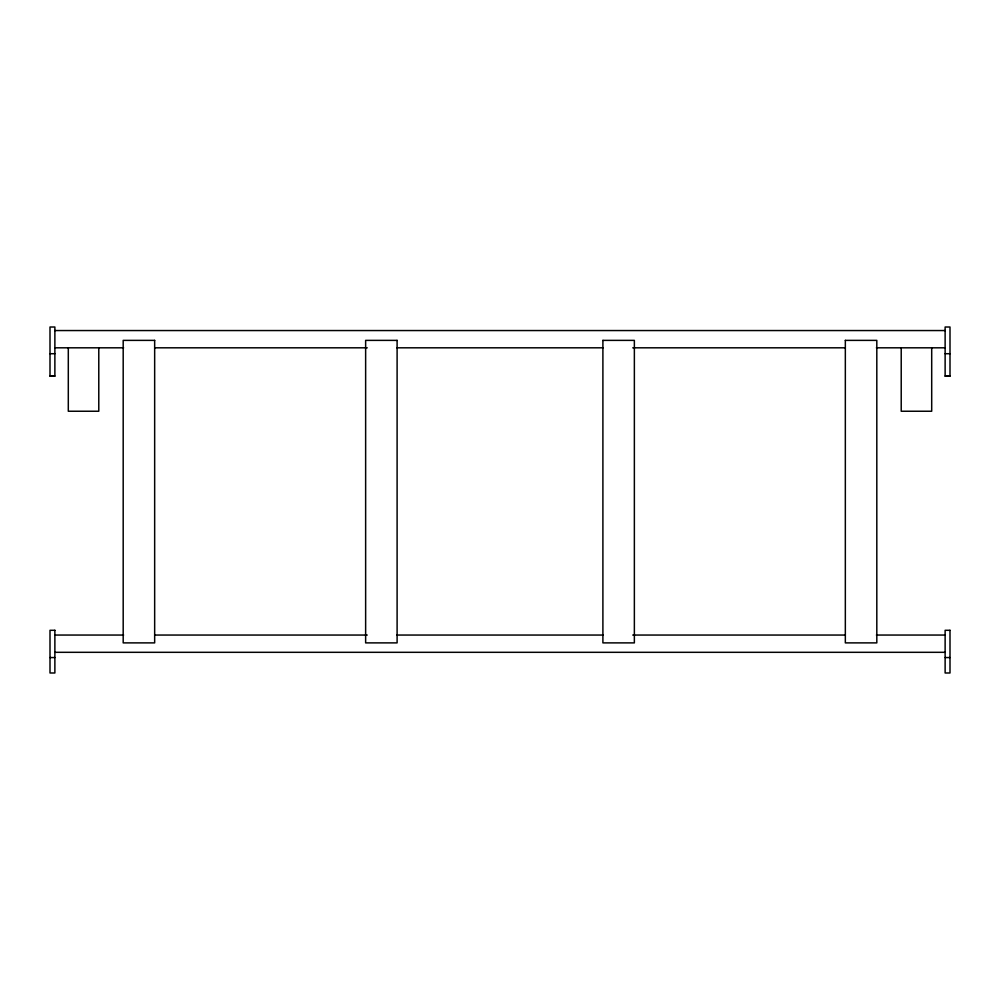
<?xml version="1.0" encoding="UTF-8"?>
<svg xmlns="http://www.w3.org/2000/svg" width="1000" height="1000" viewBox="0 0 1000 1000"><rect width="100%" height="100%" fill="white"/><g stroke="black" fill="none" stroke-linecap="round" stroke-linejoin="round"><path stroke-width="1.5" d="M54.875 330.55L945.125 330.55M54.875 347.812L123.6 347.812M154.838 347.812L367.25 347.812M396.925 347.812L603.075 347.812M632.75 347.812L845.163 347.812M876.4 347.812L945.125 347.812M50 353.713L54.875 353.713M945.125 353.713L950 353.713M50 376.112L54.875 376.112L54.875 327.013L50 327.013L50 376.125L54.875 376.125M945.125 376.112L950 376.112L950 327.013L945.125 327.013L945.125 376.125L950 376.125M54.875 635.05L123.6 635.05M154.838 635.05L367.25 635.05M396.925 635.05L603.075 635.05M632.75 635.05L845.163 635.05M876.4 635.05L945.125 635.05M54.875 652.312L945.125 652.312M50 657.562L54.875 657.562M945.125 657.562L950 657.562M931.7 347.812L931.7 411.238L901.213 411.238L901.213 347.812M98.787 347.812L98.787 411.238L68.3 411.238L68.3 347.812M602.9 340.375L602.9 642.887L634.362 642.887L634.362 340.375L602.9 340.375M845.337 340.375L845.337 642.887L876.812 642.887L876.812 340.375L845.337 340.375M154.662 340.375L123.188 340.375L123.188 642.887L154.662 642.887L154.662 340.375M397.1 340.375L365.637 340.375L365.637 642.887L397.1 642.887L397.1 340.375M54.875 630.3L50 630.3L50 672.987L54.875 672.987L54.875 630.3M950 630.3L945.125 630.3L945.125 672.987L950 672.987L950 630.3"/></g></svg>
